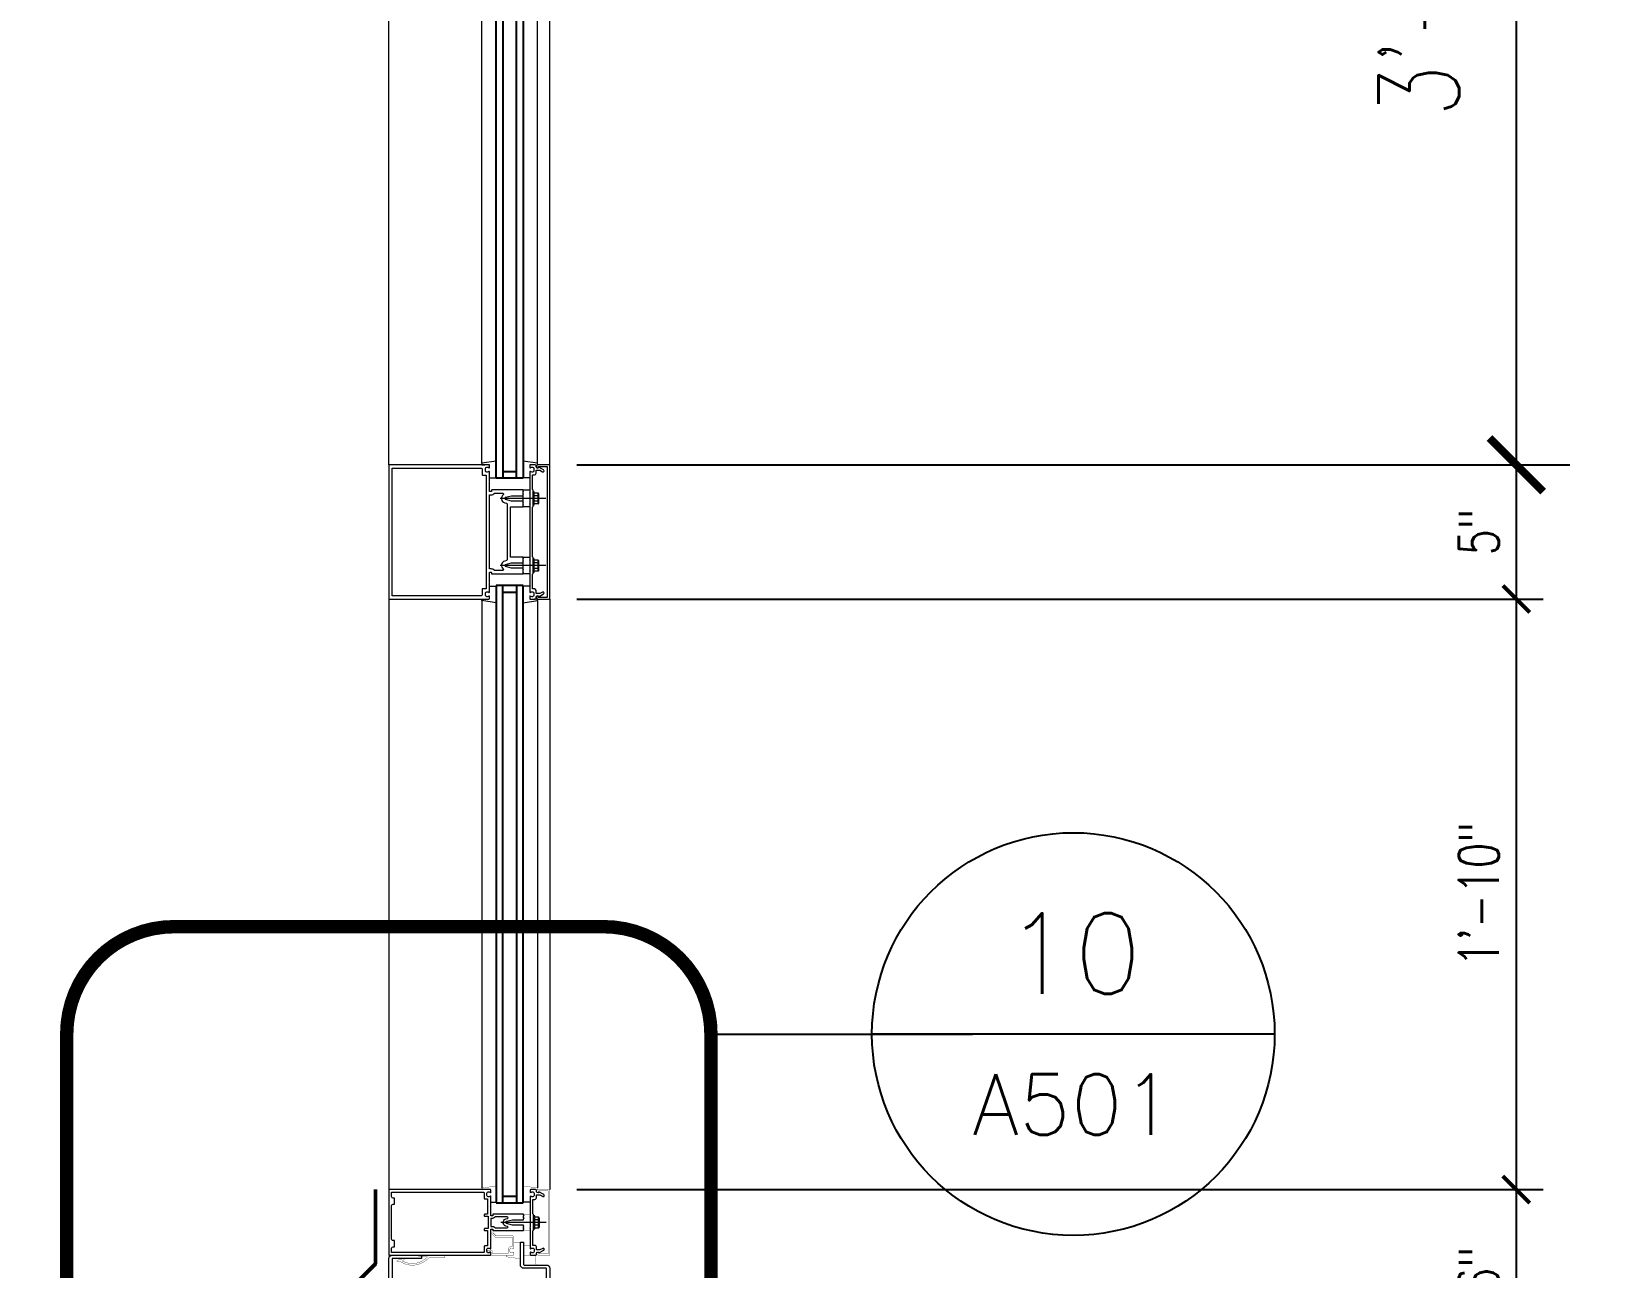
# Model space of a CAD drawing. Header units: inches. Extents: x 3850 to 5846, y -3 to 909.
# Drawn here: x 4358.8 to 4417.8, y 732.1 to 778.1 of the extents above; entities that cross this region are included whole.
import ezdxf
from ezdxf.enums import TextEntityAlignment as Align

# ---------------------------------------------------------------- set-up
doc = ezdxf.new("R2010")
doc.units = ezdxf.units.IN
doc.header["$LTSCALE"] = 0.5
doc.header["$MEASUREMENT"] = 0
doc.linetypes.add('HIDDEN2', pattern=[0.1875, 0.125, -0.0625])
doc.layers.get('0').update_dxf_attribs({"lineweight": 18})
doc.layers.get('Defpoints').update_dxf_attribs({"color": 140, "lineweight": 18})
for name, color, linetype, lineweight in [('A-Anno-Dims', 211, 'Continuous', 18), ('A-Detl-Fine', 90, 'Continuous', 18), ('A-Detl-Iden', 151, 'Continuous', 25), ('A-Detl-Medm', 31, 'Continuous', 25), ('A-Detl-Thin', 150, 'Continuous', 18), ('A-Detl-Wide', 213, 'Continuous', 50)]:
    doc.layers.add(name, color=color, linetype=linetype, lineweight=lineweight)
doc.styles.add('Arch-Dim', font='romans.shx', dxfattribs={"width": 0.75})
doc.styles.add('RomanS', font='romans.shx')
doc.dimstyles.new('Aec-Arch-I-96', dxfattribs={"dimscale": 96, "dimtxt": 0.09375, "dimasz": 0.0625, "dimexe": 0.0625, "dimexo": 0.0625, "dimgap": 0.03125, "dimtad": 1, "dimdec": 4, "dimzin": 3, "dimdsep": 46, "dimlunit": 4, "dimtxsty": 'Arch-Dim', "dimblk": 'ARCHTICK', "dimcen": 0.09375, "dimazin": 2, "dimtfac": 0.75, "dimtdec": 4, "dimtix": 1, "dimtmove": 2, "dimatfit": 2, "dimfxl": 1, "dimtolj": 1, "dimtzin": 0, "dimarcsym": 0})

# ---------------------------------------------------------------- blocks, each defined once
blk = doc.blocks.new('_ArchTick')
at = {"color": 0, "linetype": 'ByBlock', "const_width": 0.15}
blk.add_lwpolyline([(-0.5, -0.5), (0.5, 0.5)], dxfattribs=at)
blk = doc.blocks.new('Anno_Detail_A2')
at = {"color": 0, "linetype": 'ByBlock', "lineweight": -2}
blk.add_line((2.5, 0), (-2.5, 0), dxfattribs=at)
blk.add_circle((0, 0), 2.5, dxfattribs=at)
at = {"color": 0, "linetype": 'ByBlock', "lineweight": -2, "style": 'RomanS'}
blk.add_attdef('NUMBER', text='', height=1, dxfattribs=at).set_placement((0, 0.5), align=Align.CENTER)
blk.add_attdef('SHEET', text='', height=0.75, dxfattribs=at).set_placement((0, -0.5), align=Align.TOP_CENTER)
blk = doc.blocks.new('*D113')
at = {"layer": 'A-Anno-Dims', "color": 0, "lineweight": -2, "transparency": 16777216}
for p, q in [((4380.12, 810.25), (4428.12, 810.25)), ((4426.12, 729.004), (4426.12, 810.25)), ((4380.12, 729.004), (4428.12, 729.004))]:
    blk.add_line(p, q, dxfattribs=at)
at = {"layer": 'Defpoints', "color": 0, "transparency": 16777216}
for p in [(4378.12, 810.25), (4426.12, 810.25), (4378.12, 729.004)]:
    blk.add_point(p, dxfattribs=at)
at = {"layer": 'A-Anno-Dims', "color": 0, "lineweight": -2, "transparency": 16777216, "xscale": 2, "yscale": 2, "zscale": 2}
for p, rotation in [((4426.12, 810.25), 90), ((4426.12, 729.004), 270)]:
    blk.add_blockref('_ArchTick', p, dxfattribs=dict(at, rotation=rotation))
at = {"layer": 'A-Anno-Dims', "color": 0, "transparency": 16777216, "insert": (4422.495, 769.627), "char_height": 3, "attachment_point": 5, "rotation": 90, "style": 'Arch-Dim'}
blk.add_mtext('\\A1;6\'-9{\\H0.750000x;\\S1/4;}"', dxfattribs=at)
blk = doc.blocks.new('*D114')
at = {"layer": 'A-Anno-Dims', "color": 0, "lineweight": -2, "transparency": 16777216}
for p, q in [((4380.12, 810.25), (4440.12, 810.25)), ((4438.12, 57), (4438.12, 810.25)), ((4380.12, 57), (4440.12, 57))]:
    blk.add_line(p, q, dxfattribs=at)
at = {"layer": 'Defpoints', "color": 0, "transparency": 16777216}
for p in [(4378.12, 810.25), (4438.12, 810.25), (4378.12, 57)]:
    blk.add_point(p, dxfattribs=at)
at = {"layer": 'A-Anno-Dims', "color": 0, "lineweight": -2, "transparency": 16777216, "xscale": 2, "yscale": 2, "zscale": 2}
for p, rotation in [((4438.12, 810.25), 90), ((4438.12, 57), 270)]:
    blk.add_blockref('_ArchTick', p, dxfattribs=dict(at, rotation=rotation))
at = {"layer": 'A-Anno-Dims', "color": 0, "transparency": 16777216, "insert": (4434.495, 433.625), "char_height": 3, "attachment_point": 5, "rotation": 90, "style": 'Arch-Dim'}
blk.add_mtext('\\A1;62\'-9{\\H0.750000x;\\S1/4;}"', dxfattribs=at)
blk = doc.blocks.new('*D119')
at = {"layer": 'A-Detl-Wide', "color": 0, "lineweight": -2, "transparency": 16777216}
for p, q in [((4380.12, 798.25), (4416.12, 798.25)), ((4414.12, 798.25), (4414.12, 762)), ((4380.12, 762), (4416.12, 762))]:
    blk.add_line(p, q, dxfattribs=at)
at = {"layer": 'Defpoints', "color": 0, "transparency": 16777216}
for p in [(4378.12, 798.25), (4378.12, 762), (4414.12, 762)]:
    blk.add_point(p, dxfattribs=at)
at = {"layer": 'A-Detl-Wide', "color": 0, "lineweight": -2, "transparency": 16777216, "xscale": 2, "yscale": 2, "zscale": 2}
for p, rotation in [((4414.12, 798.25), 90), ((4414.12, 762), 270)]:
    blk.add_blockref('_ArchTick', p, dxfattribs=dict(at, rotation=rotation))
at = {"layer": 'A-Detl-Wide', "color": 0, "transparency": 16777216, "insert": (4410.495, 780.125), "char_height": 3, "attachment_point": 5, "rotation": 90, "style": 'Arch-Dim'}
blk.add_mtext('\\A1;3\'-0{\\H0.750000x;\\S1/4;}"', dxfattribs=at)
blk = doc.blocks.new('*D120')
at = {"layer": 'A-Detl-Wide', "color": 0, "lineweight": -2, "transparency": 16777216}
for p, q in [((4379.12, 762), (4415.12, 762)), ((4414.12, 762), (4414.12, 757)), ((4379.12, 757), (4415.12, 757))]:
    blk.add_line(p, q, dxfattribs=at)
at = {"layer": 'Defpoints', "color": 0, "transparency": 16777216}
for p in [(4378.12, 762), (4378.12, 757), (4414.12, 757)]:
    blk.add_point(p, dxfattribs=at)
at = {"layer": 'A-Detl-Wide', "color": 0, "lineweight": -2, "transparency": 16777216}
for p, rotation in [((4414.12, 762), 90), ((4414.12, 757), 270)]:
    blk.add_blockref('_ArchTick', p, dxfattribs=dict(at, rotation=rotation))
at = {"layer": 'A-Detl-Wide', "color": 0, "transparency": 16777216, "insert": (4412.727, 759.5), "char_height": 1.5, "attachment_point": 5, "rotation": 90, "style": 'Arch-Dim'}
blk.add_mtext('\\A1;5"', dxfattribs=at)
blk = doc.blocks.new('*D121')
at = {"layer": 'A-Detl-Wide', "color": 0, "lineweight": -2, "transparency": 16777216}
for p, q in [((4379.12, 757), (4415.12, 757)), ((4414.12, 757), (4414.12, 735)), ((4379.12, 735), (4415.12, 735))]:
    blk.add_line(p, q, dxfattribs=at)
at = {"layer": 'Defpoints', "color": 0, "transparency": 16777216}
for p in [(4378.12, 757), (4378.12, 735), (4414.12, 735)]:
    blk.add_point(p, dxfattribs=at)
at = {"layer": 'A-Detl-Wide', "color": 0, "lineweight": -2, "transparency": 16777216}
for p, rotation in [((4414.12, 757), 90), ((4414.12, 735), 270)]:
    blk.add_blockref('_ArchTick', p, dxfattribs=dict(at, rotation=rotation))
at = {"layer": 'A-Detl-Wide', "color": 0, "transparency": 16777216, "insert": (4412.727, 746), "char_height": 1.5, "attachment_point": 5, "rotation": 90, "style": 'Arch-Dim'}
blk.add_mtext('\\A1;1\'-10"', dxfattribs=at)
blk = doc.blocks.new('*D122')
at = {"layer": 'A-Detl-Wide', "color": 0, "lineweight": -2, "transparency": 16777216}
for p, q in [((4379.12, 735), (4415.12, 735)), ((4414.12, 735), (4414.12, 729.003)), ((4372.619, 729.003), (4415.12, 729.003))]:
    blk.add_line(p, q, dxfattribs=at)
at = {"layer": 'Defpoints', "color": 0, "transparency": 16777216}
for p in [(4378.12, 735), (4371.619, 729.003), (4414.12, 729.003)]:
    blk.add_point(p, dxfattribs=at)
at = {"layer": 'A-Detl-Wide', "color": 0, "lineweight": -2, "transparency": 16777216}
for p, rotation in [((4414.12, 735), 90), ((4414.12, 729.003), 270)]:
    blk.add_blockref('_ArchTick', p, dxfattribs=dict(at, rotation=rotation))
at = {"layer": 'A-Detl-Wide', "color": 0, "transparency": 16777216, "insert": (4412.727, 732.001), "char_height": 1.5, "attachment_point": 5, "rotation": 90, "style": 'Arch-Dim'}
blk.add_mtext('\\A1;6"', dxfattribs=at)

msp = doc.modelspace()

# ---------------------------------------------------------------- linework, layer by layer
at = {"layer": 'A-Detl-Fine'}
for p, q in [((4375.58001, 762.06037), (4375.58001, 798.19097)), ((4377.65952, 762.06037), (4377.65952, 798.18918)), ((4377.65952, 762.05998), (4377.11952, 762.13652)), ((4377.65952, 761.99998), (4377.65952, 762.05998)), ((4375.87001, 761.51998), (4376.12001, 761.51998)), ((4377.36952, 761.51998), (4377.11952, 761.51998)), ((4377.96427, 760.74998), (4376.27045, 760.74998)), ((4377.53855, 760.99317), (4377.49855, 760.99317)), ((4377.49855, 760.49317), (4377.49855, 760.99317)), ((4377.53855, 760.49317), (4377.53855, 760.99317)), ((4377.67823, 760.94609), (4377.53855, 760.94609)), ((4377.67823, 760.84463), (4377.53855, 760.84463)), ((4377.67823, 760.64171), (4377.53855, 760.64171)), ((4377.68216, 760.55658), (4377.68216, 760.92977)), ((4377.70086, 760.92977), (4377.68216, 760.92977)), ((4377.71316, 760.59099), (4377.71316, 760.89536)), ((4377.53855, 760.49317), (4377.49855, 760.49317)), ((4377.67823, 760.54026), (4377.53855, 760.54026)), ((4377.70086, 760.55658), (4377.68216, 760.55658)), ((4377.53855, 758.49317), (4377.49855, 758.49317)), ((4377.49855, 757.99317), (4377.49855, 758.49317)), ((4377.53855, 757.99317), (4377.53855, 758.49317)), ((4377.67823, 758.44609), (4377.53855, 758.44609)), ((4377.67823, 758.34463), (4377.53855, 758.34463)), ((4377.70086, 758.42977), (4377.68216, 758.42977)), ((4377.68216, 758.05658), (4377.68216, 758.42977)), ((4377.71316, 758.09099), (4377.71316, 758.39536)), ((4377.96427, 758.24998), (4376.27045, 758.24998)), ((4377.53855, 757.99317), (4377.49855, 757.99317)), ((4377.67823, 758.14171), (4377.53855, 758.14171)), ((4377.67823, 758.04026), (4377.53855, 758.04026)), ((4377.70086, 758.05658), (4377.68216, 758.05658)), ((4375.87001, 757.47959), (4376.12001, 757.47959)), ((4377.36952, 757.47959), (4377.11952, 757.47959)), ((4375.58001, 756.93959), (4375.58001, 735.05899)), ((4377.65952, 756.93959), (4377.65952, 735.06047)), ((4375.92124, 734.53128), (4376.11976, 734.53128)), ((4377.38661, 734.53128), (4377.14229, 734.53128)), ((4377.98134, 733.77846), (4376.28753, 733.77846)), ((4377.55562, 734.02164), (4377.51562, 734.02164)), ((4377.51562, 733.52164), (4377.51562, 734.02164)), ((4377.55562, 733.52164), (4377.51562, 733.52164)), ((4377.55562, 733.52164), (4377.55562, 734.02164)), ((4377.6953, 733.97456), (4377.55562, 733.97456)), ((4377.6953, 733.87311), (4377.55562, 733.87311)), ((4377.6953, 733.67019), (4377.55562, 733.67019)), ((4377.6953, 733.56873), (4377.55562, 733.56873)), ((4377.69923, 733.58505), (4377.69923, 733.95824)), ((4377.71793, 733.95824), (4377.69923, 733.95824)), ((4377.71793, 733.58505), (4377.69923, 733.58505)), ((4377.73023, 733.61946), (4377.73023, 733.92384))]:
    msp.add_line(p, q, dxfattribs=at)
for points in [[(4376.12001, 762.13652), (4375.58001, 762.05998), (4375.58001, 761.99998), (4375.69564, 761.99998)], [(4376.12001, 756.86306), (4375.58001, 756.93959), (4375.58001, 756.99959), (4375.69564, 756.99959)], [(4377.11952, 756.86306), (4377.65952, 756.93959), (4377.65952, 756.99959), (4377.54388, 756.99959)]]:
    msp.add_lwpolyline(points, dxfattribs=at)
for points in [[(4377.36976, 760.43698), (4377.11976, 760.43698), (4377.11976, 761.06298), (4377.36976, 761.06298)], [(4377.36976, 757.93698), (4377.11976, 757.93698), (4377.11976, 758.56298), (4377.36976, 758.56298)]]:
    msp.add_lwpolyline(points, close=True, dxfattribs=at)
at = {"layer": 'A-Detl-Fine', "const_width": 0.01111}
for points in [[(4376.12, 735.13377), (4375.5923, 735.05899)], [(4375.5923, 735.05899), (4375.5923, 735.00035)], [(4375.5923, 735.00035), (4375.70529, 735.00035)], [(4377.13181, 735.13525), (4377.65952, 735.06047)], [(4377.65952, 735.00184), (4377.54652, 735.00184)], [(4377.65952, 735.06047), (4377.65952, 735.00184)], [(4377.14254, 734.08433), (4377.38683, 734.08433)], [(4376.77631, 733.02561), (4377.02062, 733.02561)], [(4377.38683, 733.47259), (4377.14254, 733.47259)], [(4377.38708, 732.9091), (4377.14276, 732.9091)], [(4372.44317, 732.3695), (4372.43176, 732.36332), (4372.42408, 732.35311), (4372.42127, 732.34038)], [(4372.42127, 732.34038), (4372.42542, 732.32511), (4372.4363, 732.31423), (4372.45157, 732.31008)], [(4372.44316, 732.3695), (4372.70814, 732.43529)], [(4372.45157, 732.31008), (4372.45365, 732.31016), (4372.45574, 732.31037), (4372.45773, 732.31068)], [(4372.53069, 732.3288), (4372.45776, 732.31072)], [(4372.5305, 732.32888), (4372.59019, 732.29255), (4372.65318, 732.26089), (4372.71888, 732.23422), (4372.78665, 732.2129), (4372.85588, 732.19725), (4372.92596, 732.18762), (4372.99626, 732.18433)], [(4372.62135, 732.34311), (4372.69033, 732.3089), (4372.76403, 732.28155), (4372.84073, 732.26148), (4372.91871, 732.24913), (4372.99626, 732.24491)], [(4372.71648, 732.41828), (4372.62229, 732.34302)], [(4372.71066, 732.43562), (4372.70982, 732.43558), (4372.70896, 732.43546), (4372.70814, 732.43529)], [(4372.72029, 732.42599), (4372.71898, 732.43085), (4372.71552, 732.43431), (4372.71066, 732.43562)], [(4372.7165, 732.41832), (4372.71854, 732.42044), (4372.71984, 732.42306), (4372.72029, 732.42599)], [(4372.99626, 732.24491), (4373.06029, 732.24774), (4373.12361, 732.25608), (4373.18586, 732.26974), (4373.24667, 732.28852), (4373.30571, 732.31224), (4373.3626, 732.34068), (4373.41699, 732.37366), (4373.46852, 732.41098), (4373.51684, 732.45243), (4373.56159, 732.49783)], [(4372.99626, 732.18433), (4373.05927, 732.18693), (4373.12193, 732.19459), (4373.18385, 732.20714), (4373.2447, 732.22437), (4373.30409, 732.24611), (4373.36167, 732.27217), (4373.41708, 732.30235), (4373.46996, 732.33647), (4373.51994, 732.37434), (4373.56667, 732.41577), (4373.60978, 732.46057)], [(4373.21899, 732.49634), (4373.21899, 732.52664)], [(4373.5618, 732.49634), (4373.21899, 732.49634)], [(4373.24929, 732.55692), (4373.23402, 732.55278), (4373.22315, 732.5419), (4373.21901, 732.52664)], [(4373.24929, 732.55692), (4374.19621, 732.55692)], [(4374.19621, 732.45921), (4373.60987, 732.45921)], [(4374.19621, 732.55692), (4374.19621, 732.45921)], [(4376.49292, 732.55655), (4376.60591, 732.55655)], [(4376.49292, 732.49791), (4376.49292, 732.55655)], [(4377.02062, 732.42313), (4376.49292, 732.49791)], [(4377.14276, 732.55731), (4377.38708, 732.55731)], [(4377.60807, 732.56448), (4377.59435, 732.50333), (4377.58612, 732.44097), (4377.58338, 732.378)], [(4377.58338, 732.378), (4377.58612, 732.31503), (4377.59435, 732.25266), (4377.60807, 732.19152)]]:
    msp.add_lwpolyline(points, dxfattribs=at)
at = {"layer": 'A-Detl-Fine'}
for centre, radius, start, end in [((4377.65885, 760.89536), 0.05431, 290.9107, 69.0893), ((4377.54831, 760.74317), 0.16485, 322.0123, 37.9877), ((4377.65885, 760.59099), 0.05431, 290.9107, 69.0893), ((4377.65885, 758.39536), 0.05431, 290.9107, 69.0893), ((4377.54831, 758.24317), 0.16485, 322.0123, 37.9877), ((4377.65885, 758.09099), 0.05431, 290.9107, 69.0893), ((4377.67592, 733.92384), 0.05431, 290.9107, 69.0893), ((4377.56538, 733.77164), 0.16485, 322.0123, 37.9877), ((4377.67592, 733.61946), 0.05431, 290.9107, 69.0893)]:
    msp.add_arc(centre, radius, start, end, dxfattribs=at)
at = {"layer": 'A-Detl-Iden', "linetype": 'HIDDEN2', "const_width": 0.5, "flags": 128}
msp.add_lwpolyline([(4360.11988, 718.99998, 0.41421356), (4364.11988, 714.99998), (4380.1198, 714.99998, 0.41421356), (4384.1198, 718.99998), (4384.1198, 740.79462, 0.41421356), (4380.1198, 744.79462), (4364.11988, 744.79462, 0.41421356), (4360.11988, 740.79462)], format="xyb", close=True, dxfattribs=at)
at = {"layer": 'A-Detl-Medm', "linetype": 'Continuous'}
for p, q in [((4376.11976, 761.49959), (4376.11976, 798.73859)), ((4376.36976, 798.73859), (4376.36976, 761.49959)), ((4376.86976, 761.49959), (4376.86976, 798.73859)), ((4377.11976, 798.73859), (4377.11976, 761.49959)), ((4376.36976, 761.49959), (4376.11976, 761.49959)), ((4376.36976, 761.74959), (4376.86976, 761.74959)), ((4376.86976, 761.49959), (4376.36976, 761.49959)), ((4377.11976, 761.49959), (4376.86976, 761.49959)), ((4376.11976, 757.49998), (4376.11976, 734.51137)), ((4376.36976, 757.49998), (4376.11976, 757.49998)), ((4376.86976, 757.49998), (4376.36976, 757.49998)), ((4376.36976, 734.51137), (4376.36976, 757.49998)), ((4376.36976, 757.24998), (4376.86976, 757.24998)), ((4376.86976, 757.49998), (4376.86976, 734.51137)), ((4377.11976, 757.49998), (4376.86976, 757.49998)), ((4377.11976, 734.51137), (4377.11976, 757.49998)), ((4376.36976, 734.75566), (4376.86976, 734.75566)), ((4376.11976, 734.51137), (4377.11976, 734.51137))]:
    msp.add_line(p, q, dxfattribs=at)
at = {"layer": 'A-Detl-Thin'}
for p, q in [((4372.11976, 761.99998), (4372.11991, 798.24998)), ((4378.11976, 761.99998), (4378.11976, 798.24998)), ((4372.11976, 756.99998), (4372.11961, 734.99998)), ((4378.11976, 756.99998), (4378.11976, 734.99998)), ((4375.90147, 734.99998), (4372.11961, 734.99998)), ((4372.11961, 734.99998), (4372.11961, 732.55692)), ((4372.21734, 734.7459), (4372.21734, 734.90225)), ((4372.21734, 734.90225), (4375.64739, 734.90225)), ((4372.21736, 734.7459), (4372.21734, 734.7459)), ((4372.22538, 734.71633), (4372.21736, 734.7459)), ((4372.2464, 734.69531), (4372.22538, 734.71633)), ((4372.27597, 734.6873), (4372.2464, 734.69531)), ((4372.27597, 734.68726), (4372.27597, 734.6873)), ((4372.33461, 734.68726), (4372.27597, 734.68726)), ((4372.33461, 734.45761), (4372.33461, 734.68726)), ((4375.64739, 734.90225), (4375.64739, 734.90223)), ((4375.64739, 734.90223), (4375.66219, 734.89822)), ((4375.66219, 734.89822), (4375.67269, 734.88771)), ((4375.67269, 734.88771), (4375.67669, 734.87294)), ((4375.67669, 734.87294), (4375.67671, 734.87294)), ((4375.67671, 734.87294), (4375.67671, 734.67261)), ((4375.67671, 734.67261), (4375.67672, 734.67261)), ((4375.67672, 734.67261), (4375.67939, 734.66276)), ((4375.77443, 734.78108), (4375.77443, 734.86706)), ((4375.77443, 734.86706), (4375.77445, 734.86706)), ((4375.77445, 734.78108), (4375.77443, 734.78108)), ((4375.77445, 734.86706), (4375.78113, 734.89171)), ((4375.78113, 734.75644), (4375.77445, 734.78108)), ((4375.78113, 734.89171), (4375.79864, 734.90922)), ((4375.79864, 734.73892), (4375.78113, 734.75644)), ((4375.79864, 734.90922), (4375.82329, 734.9159)), ((4375.82329, 734.73224), (4375.79864, 734.73892)), ((4375.82329, 734.9159), (4375.82329, 734.91594)), ((4375.82329, 734.91594), (4375.83356, 734.91594)), ((4375.82329, 734.73222), (4375.82329, 734.73224)), ((4375.83356, 734.73222), (4375.82329, 734.73222)), ((4375.83356, 734.91594), (4375.83358, 734.91592)), ((4375.85645, 734.73528), (4375.83356, 734.73224)), ((4375.83356, 734.73224), (4375.83356, 734.73222)), ((4375.83358, 734.91592), (4375.85649, 734.91287)), ((4375.87762, 734.74408), (4375.85645, 734.73528)), ((4375.85649, 734.91287), (4375.87766, 734.90405)), ((4375.89594, 734.75818), (4375.87762, 734.74408)), ((4375.87766, 734.90405), (4375.89597, 734.88994)), ((4375.89597, 734.75815), (4375.89594, 734.75818)), ((4375.89597, 734.88994), (4375.89597, 734.89)), ((4375.89597, 734.89), (4375.90655, 734.88564)), ((4375.90655, 734.76251), (4375.89597, 734.75815)), ((4375.90147, 734.99994), (4375.90147, 734.99998)), ((4375.91132, 734.99728), (4375.90147, 734.99994)), ((4375.90655, 734.88564), (4375.91655, 734.88976)), ((4375.91655, 734.75838), (4375.90655, 734.76251)), ((4375.91833, 734.99028), (4375.91132, 734.99728)), ((4375.91655, 734.88976), (4375.92098, 734.9003)), ((4375.92098, 734.74784), (4375.91655, 734.75838)), ((4375.92098, 734.98043), (4375.91833, 734.99028)), ((4375.92102, 734.98043), (4375.92098, 734.98043)), ((4375.92098, 734.9003), (4375.92102, 734.9003)), ((4375.92102, 734.74784), (4375.92098, 734.74784)), ((4375.92102, 734.9003), (4375.92102, 734.98043)), ((4375.92102, 734.40387), (4375.92102, 734.74784)), ((4372.21734, 733.15791), (4372.21734, 734.39899)), ((4372.21734, 734.39899), (4372.21738, 734.39899)), ((4372.21738, 734.39899), (4372.22539, 734.42856)), ((4372.22539, 734.42856), (4372.24641, 734.44958)), ((4372.24641, 734.44958), (4372.27597, 734.45759)), ((4372.27597, 734.45759), (4372.27597, 734.45761)), ((4372.27597, 734.45761), (4372.33461, 734.45761)), ((4375.67939, 734.66276), (4375.6864, 734.65576)), ((4375.6864, 734.08164), (4375.67939, 734.07463)), ((4375.6864, 734.65576), (4375.69625, 734.65309)), ((4375.69625, 734.08431), (4375.6864, 734.08164)), ((4375.69625, 734.65309), (4375.69625, 734.65307)), ((4375.69625, 734.65307), (4375.79886, 734.65307)), ((4375.79886, 734.08433), (4375.69625, 734.08433)), ((4375.69625, 734.08433), (4375.69625, 734.08431)), ((4375.79886, 734.65307), (4375.79886, 734.08433)), ((4375.90635, 734.38921), (4375.92102, 734.40387)), ((4375.92102, 734.37456), (4375.90635, 734.38921)), ((4375.92102, 734.03545), (4375.92102, 734.37456)), ((4375.99663, 734.07947), (4375.99529, 734.07455)), ((4376.00013, 734.08298), (4375.99663, 734.07947)), ((4376.00506, 734.08431), (4376.00013, 734.08298)), ((4377.14254, 734.08433), (4376.00506, 734.08433)), ((4376.00506, 734.08433), (4376.00506, 734.08431)), ((4377.14254, 734.04524), (4377.14254, 734.08433)), ((4375.67672, 734.06478), (4375.67671, 734.06478)), ((4375.67671, 734.06478), (4375.67671, 734.02569)), ((4375.67671, 734.02569), (4375.67672, 734.02569)), ((4375.67672, 733.5312), (4375.67671, 733.5312)), ((4375.67671, 733.5312), (4375.67671, 733.49213)), ((4375.67671, 733.49213), (4375.67672, 733.49213)), ((4375.67939, 734.07463), (4375.67672, 734.06478)), ((4375.67672, 734.02569), (4375.67939, 734.01584)), ((4375.67939, 733.54106), (4375.67672, 733.5312)), ((4375.67672, 733.49213), (4375.67939, 733.48228)), ((4375.67939, 734.01584), (4375.6864, 734.00883)), ((4375.6864, 733.54806), (4375.67939, 733.54106)), ((4375.6864, 734.00883), (4375.69625, 734.00616)), ((4375.69625, 733.55073), (4375.6864, 733.54806)), ((4375.69625, 734.00616), (4375.69625, 734.00614)), ((4375.69625, 734.00614), (4375.82329, 734.00614)), ((4375.82329, 733.55075), (4375.69625, 733.55075)), ((4375.69625, 733.55075), (4375.69625, 733.55073)), ((4375.82329, 734.00614), (4375.82329, 733.55075)), ((4375.92236, 734.03053), (4375.92102, 734.03545)), ((4375.98551, 733.92796), (4375.92102, 733.92796)), ((4375.92102, 733.92796), (4375.92102, 733.62894)), ((4375.92102, 733.62894), (4375.98551, 733.62894)), ((4375.92102, 733.52144), (4375.92236, 733.52636)), ((4375.92102, 733.18235), (4375.92102, 733.52144)), ((4375.92586, 734.02703), (4375.92236, 734.03053)), ((4375.92236, 733.52636), (4375.92586, 733.52986)), ((4375.93078, 734.02569), (4375.92586, 734.02703)), ((4375.92586, 733.52986), (4375.93078, 733.53119)), ((4375.98551, 734.02569), (4375.93078, 734.02569)), ((4375.93078, 733.53119), (4375.93078, 733.5312)), ((4375.93078, 733.5312), (4375.98551, 733.5312)), ((4376.02417, 733.93519), (4375.98549, 733.92798)), ((4375.98549, 733.92798), (4375.98551, 733.92796)), ((4375.99043, 734.02704), (4375.98551, 734.02571)), ((4375.98551, 734.02571), (4375.98551, 734.02569)), ((4375.98551, 733.62894), (4375.98555, 733.62892)), ((4375.98551, 733.5312), (4375.98551, 733.53119)), ((4375.98551, 733.53119), (4375.99043, 733.52986)), ((4375.98555, 733.62892), (4376.02423, 733.62169)), ((4375.99393, 734.03053), (4375.99043, 734.02704)), ((4375.99043, 733.52986), (4375.99393, 733.52636)), ((4375.99526, 734.03545), (4375.99393, 734.03053)), ((4375.99393, 733.52636), (4375.99526, 733.52144)), ((4375.99528, 734.03545), (4375.99526, 734.03545)), ((4375.99526, 733.52144), (4375.99528, 733.52144)), ((4375.99529, 734.07455), (4375.99528, 734.07455)), ((4375.99528, 734.07455), (4375.99528, 734.03545)), ((4375.99528, 733.52144), (4375.99528, 733.48235)), ((4376.05721, 733.9554), (4376.02417, 733.93519)), ((4376.02423, 733.62169), (4376.05725, 733.60145)), ((4376.08124, 733.98658), (4376.05721, 733.9554)), ((4376.05725, 733.60145), (4376.08126, 733.57026)), ((4376.08126, 733.9866), (4376.08124, 733.98658)), ((4376.5342, 733.9866), (4376.08126, 733.9866)), ((4376.08126, 733.5703), (4376.5342, 733.5703)), ((4376.08126, 733.57026), (4376.08126, 733.5703)), ((4376.38245, 733.80329), (4376.39936, 733.85018)), ((4376.38245, 733.75362), (4376.38245, 733.80329)), ((4376.39936, 733.70673), (4376.38245, 733.75362)), ((4376.39936, 733.85018), (4376.43318, 733.88875)), ((4376.43318, 733.66817), (4376.39936, 733.70673)), ((4376.43318, 733.88875), (4376.4839, 733.91344)), ((4376.4839, 733.64347), (4376.43318, 733.66817)), ((4376.48151, 733.79552), (4376.50919, 733.81905)), ((4376.48151, 733.7614), (4376.48151, 733.79552)), ((4376.50919, 733.73787), (4376.48151, 733.7614)), ((4376.48389, 733.91344), (4376.54178, 733.92897)), ((4376.4839, 733.91344), (4376.48389, 733.91344)), ((4376.48389, 733.64345), (4376.4839, 733.64347)), ((4376.54178, 733.62794), (4376.48389, 733.64345)), ((4376.50919, 733.81906), (4376.72233, 733.87617)), ((4376.50919, 733.81905), (4376.50919, 733.81906)), ((4376.50919, 733.73783), (4376.50919, 733.73787)), ((4376.72233, 733.68073), (4376.50919, 733.73783)), ((4376.5342, 733.98658), (4376.5342, 733.9866)), ((4376.55875, 733.97362), (4376.5342, 733.98658)), ((4376.5342, 733.57033), (4376.55875, 733.58328)), ((4376.5342, 733.5703), (4376.5342, 733.57033)), ((4376.54178, 733.92899), (4376.56214, 733.94785)), ((4376.54178, 733.92897), (4376.54178, 733.92899)), ((4376.54179, 733.62793), (4376.54178, 733.62794)), ((4376.56215, 733.60905), (4376.54179, 733.62793)), ((4376.56214, 733.94785), (4376.55875, 733.97362)), ((4376.55875, 733.58328), (4376.56215, 733.60905)), ((4376.72233, 733.87617), (4377.14254, 733.87617)), ((4377.14254, 733.68073), (4376.72233, 733.68073)), ((4377.1572, 734.03057), (4377.14254, 734.04524)), ((4377.14254, 734.01591), (4377.1572, 734.03057)), ((4377.14254, 733.94457), (4377.14254, 734.01591)), ((4377.1572, 733.92993), (4377.14254, 733.94457)), ((4377.14254, 733.91526), (4377.1572, 733.92993)), ((4377.14254, 733.87617), (4377.14254, 733.91526)), ((4377.14254, 733.64164), (4377.14254, 733.68073)), ((4377.1572, 733.62697), (4377.14254, 733.64164)), ((4377.14254, 733.61233), (4377.1572, 733.62697)), ((4377.14254, 733.54099), (4377.14254, 733.61233)), ((4377.1572, 733.52632), (4377.14254, 733.54099)), ((4377.14254, 733.51166), (4377.1572, 733.52632)), ((4377.14254, 733.47259), (4377.14254, 733.51166)), ((4372.21736, 733.15791), (4372.21734, 733.15791)), ((4372.22538, 733.12834), (4372.21736, 733.15791)), ((4372.2464, 733.10732), (4372.22538, 733.12834)), ((4372.27597, 733.09931), (4372.2464, 733.10732)), ((4372.27597, 733.09929), (4372.27597, 733.09931)), ((4372.33461, 733.09929), (4372.27597, 733.09929)), ((4372.33461, 732.86964), (4372.33461, 733.09929)), ((4375.67939, 733.48228), (4375.6864, 733.47527)), ((4375.6864, 732.90116), (4375.67939, 732.89415)), ((4375.6864, 733.47527), (4375.69625, 733.47261)), ((4375.69625, 732.90383), (4375.6864, 732.90116)), ((4375.69625, 733.47261), (4375.69625, 733.47259)), ((4375.69625, 733.47259), (4375.79886, 733.47259)), ((4375.79886, 732.90385), (4375.69625, 732.90385)), ((4375.69625, 732.90385), (4375.69625, 732.90383)), ((4375.79886, 733.47259), (4375.79886, 732.90385)), ((4375.90635, 733.16769), (4375.92102, 733.18235)), ((4375.92102, 733.15302), (4375.90635, 733.16769)), ((4375.92102, 732.80906), (4375.92102, 733.15302)), ((4375.99528, 733.48235), (4375.99529, 733.48235)), ((4375.99529, 733.48235), (4375.99663, 733.47743)), ((4375.99663, 733.47743), (4376.00013, 733.47392)), ((4376.00013, 733.47392), (4376.00506, 733.47259)), ((4376.00506, 733.47259), (4377.14254, 733.47259)), ((4372.11961, 732.55692), (4375.90147, 732.55692)), ((4372.21734, 732.65465), (4372.21734, 732.811)), ((4372.21734, 732.811), (4372.21738, 732.811)), ((4375.64739, 732.65465), (4372.21734, 732.65465)), ((4372.21738, 732.811), (4372.22539, 732.84057)), ((4372.22539, 732.84057), (4372.24641, 732.86159)), ((4372.24641, 732.86159), (4372.27597, 732.8696)), ((4372.27597, 732.8696), (4372.27597, 732.86964)), ((4372.27597, 732.86964), (4372.33461, 732.86964)), ((4375.66217, 732.65867), (4375.64739, 732.65467)), ((4375.64739, 732.65467), (4375.64739, 732.65465)), ((4375.67268, 732.66917), (4375.66217, 732.65867)), ((4375.67669, 732.68396), (4375.67268, 732.66917)), ((4375.67671, 732.68396), (4375.67669, 732.68396)), ((4375.67672, 732.8843), (4375.67671, 732.8843)), ((4375.67671, 732.8843), (4375.67671, 732.68396)), ((4375.67939, 732.89415), (4375.67672, 732.8843)), ((4375.77443, 732.68983), (4375.77443, 732.77581)), ((4375.77443, 732.77581), (4375.77445, 732.77581)), ((4375.77445, 732.68983), (4375.77443, 732.68983)), ((4375.77445, 732.77581), (4375.78113, 732.80046)), ((4375.78113, 732.66519), (4375.77445, 732.68983)), ((4375.78113, 732.80046), (4375.79864, 732.81798)), ((4375.79864, 732.64767), (4375.78113, 732.66519)), ((4375.79864, 732.81798), (4375.82329, 732.82465)), ((4375.82329, 732.641), (4375.79864, 732.64767)), ((4375.82329, 732.82465), (4375.82329, 732.82469)), ((4375.82329, 732.82469), (4375.83356, 732.82469)), ((4375.82329, 732.64096), (4375.82329, 732.641)), ((4375.83356, 732.64096), (4375.82329, 732.64096)), ((4375.83356, 732.82469), (4375.83358, 732.82465)), ((4375.85645, 732.64401), (4375.83356, 732.64098)), ((4375.83356, 732.64098), (4375.83356, 732.64096)), ((4375.83358, 732.82465), (4375.85649, 732.8216)), ((4375.87762, 732.65281), (4375.85645, 732.64401)), ((4375.85649, 732.8216), (4375.87766, 732.81279)), ((4375.89594, 732.66692), (4375.87762, 732.65281)), ((4375.87766, 732.81279), (4375.89597, 732.79867)), ((4375.89597, 732.6669), (4375.89594, 732.66692)), ((4375.89597, 732.79867), (4375.89597, 732.79875)), ((4375.89597, 732.79875), (4375.90655, 732.7944)), ((4375.90655, 732.67126), (4375.89597, 732.6669)), ((4375.90147, 732.55696), (4375.91132, 732.55961)), ((4375.90147, 732.55692), (4375.90147, 732.55696)), ((4375.90655, 732.7944), (4375.91655, 732.79852)), ((4375.91655, 732.66713), (4375.90655, 732.67126)), ((4375.91132, 732.55961), (4375.91833, 732.56662)), ((4375.91655, 732.79852), (4375.92098, 732.80906)), ((4375.92098, 732.65659), (4375.91655, 732.66713)), ((4375.91833, 732.56662), (4375.92098, 732.57647)), ((4375.92098, 732.80906), (4375.92102, 732.80906)), ((4375.92102, 732.65659), (4375.92098, 732.65659)), ((4375.92098, 732.57647), (4375.92102, 732.57647)), ((4375.92102, 732.57647), (4375.92102, 732.65659))]:
    msp.add_line(p, q, dxfattribs=at)
for points in [[(4377.11976, 758.07998), (4377.13476, 758.09498), (4377.11976, 758.10998), (4377.11976, 758.14998), (4376.68976, 758.14998), (4376.47165, 758.20842, -0.76732699), (4376.47165, 758.29154), (4376.68976, 758.34998), (4377.11976, 758.34998), (4377.11976, 758.38998), (4377.13476, 758.40498), (4377.11976, 758.41998), (4377.11976, 758.49298), (4377.13476, 758.50798), (4377.11976, 758.52298), (4377.11976, 758.56298), (4376.65224, 758.56298), (4376.65224, 760.43698), (4377.11976, 760.43698), (4377.11976, 760.47698), (4377.13476, 760.49198), (4377.11976, 760.50698), (4377.11976, 760.57998), (4377.13476, 760.59498), (4377.11976, 760.60998), (4377.11976, 760.64998), (4376.68976, 760.64998), (4376.47165, 760.70842, -0.76732699), (4376.47165, 760.79154), (4376.68976, 760.84998), (4377.11976, 760.84998), (4377.11976, 760.88998), (4377.13476, 760.90498), (4377.11976, 760.91998), (4377.11976, 760.99298), (4377.13476, 761.00798), (4377.11976, 761.02298), (4377.11976, 761.06298), (4375.95576, 761.06298, 0.41421356), (4375.94576, 761.05298), (4375.94576, 761.01298, -0.41421356), (4375.93576, 761.00298), (4375.87976, 761.00298, -0.41421356), (4375.86976, 761.01298), (4375.86976, 761.35998), (4375.85476, 761.37498), (4375.86976, 761.38998), (4375.86976, 761.74198, 0.6693765), (4375.84412, 761.75255, -0.19977293), (4375.78027, 761.72598), (4375.76976, 761.72598, -0.41421356), (4375.71976, 761.77598), (4375.71976, 761.86398, -0.41421356), (4375.76976, 761.91398), (4375.78027, 761.91398, -0.19977293), (4375.84412, 761.88741, 0.6693765), (4375.86976, 761.89798), (4375.86976, 761.97998, 0.41421356), (4375.84976, 761.99998), (4372.11976, 761.99998), (4372.11976, 756.99998), (4375.84976, 756.99998, 0.41421356), (4375.86976, 757.01998), (4375.86976, 757.10198, 0.6693765), (4375.84412, 757.11255, -0.19977293), (4375.78027, 757.08598), (4375.76976, 757.08598, -0.41421356), (4375.71976, 757.13598), (4375.71976, 757.22398, -0.41421356), (4375.76976, 757.27398), (4375.78027, 757.27398, -0.19977293), (4375.84412, 757.24741, 0.6693765), (4375.86976, 757.25798), (4375.86976, 757.60998), (4375.85476, 757.62498), (4375.86976, 757.63998), (4375.86976, 757.98698, -0.41421356), (4375.87976, 757.99698), (4375.93576, 757.99698, -0.41421356), (4375.94576, 757.98698), (4375.94576, 757.94698, 0.41421356), (4375.95576, 757.93698), (4377.11976, 757.93698), (4377.11976, 757.97698), (4377.13476, 757.99198), (4377.11976, 758.00698)], [(4375.61476, 757.37998, 0.41421356), (4375.59476, 757.35998), (4375.59476, 757.15498, -0.41421356), (4375.56476, 757.12498), (4372.24476, 757.12498), (4372.24476, 761.87498), (4375.56476, 761.87498, -0.41421356), (4375.59476, 761.84498), (4375.59476, 761.63998, 0.41421356), (4375.61476, 761.61998), (4375.74476, 761.61998), (4375.74476, 757.37998)], [(4377.49476, 761.04998), (4377.46976, 761.07498), (4377.46976, 761.62598), (4377.54576, 761.62598, 0.41421356), (4377.60576, 761.68598), (4377.60576, 761.79998), (4377.74058, 761.79998), (4377.84576, 761.73926, 1), (4377.88576, 761.80854), (4377.70313, 761.91398, -0.84909046), (4377.60576, 761.92998), (4377.60576, 761.96998, 0.41421356), (4377.57576, 761.99998), (4377.38976, 761.99998, 0.41421356), (4377.36976, 761.97998), (4377.36976, 761.89798, 0.6693765), (4377.3954, 761.88741, -0.19977293), (4377.45925, 761.91398), (4377.46976, 761.91398, -0.41421356), (4377.51976, 761.86398), (4377.51976, 761.77598, -0.41421356), (4377.46976, 761.72598), (4377.45925, 761.72598, -0.19977293), (4377.3954, 761.75255, 0.6693765), (4377.36976, 761.74198), (4377.36976, 760.97498), (4377.35476, 760.95998), (4377.36976, 760.94498), (4377.36976, 760.55498), (4377.35476, 760.53998), (4377.36976, 760.52498), (4377.36976, 758.47498), (4377.35476, 758.45998), (4377.36976, 758.44498), (4377.36976, 758.05498), (4377.35476, 758.03998), (4377.36976, 758.02498), (4377.36976, 757.25798, 0.6693765), (4377.3954, 757.24741, -0.19977293), (4377.45925, 757.27398), (4377.46976, 757.27398, -0.41421356), (4377.51976, 757.22398), (4377.51976, 757.13598, -0.41421356), (4377.46976, 757.08598), (4377.45925, 757.08598, -0.19977293), (4377.3954, 757.11255, 0.6693765), (4377.36976, 757.10198), (4377.36976, 757.01998, 0.41421356), (4377.38976, 756.99998), (4377.57576, 756.99998, 0.41421356), (4377.60576, 757.02998), (4377.60576, 757.06998, -0.84909046), (4377.70313, 757.08598), (4377.88576, 757.19142, 1), (4377.84576, 757.2607), (4377.74058, 757.19998), (4377.60576, 757.19998), (4377.60576, 757.31398, 0.41421356), (4377.54576, 757.37398), (4377.46976, 757.37398), (4377.46976, 757.92498), (4377.49476, 757.94998), (4377.49476, 758.23498), (4377.47976, 758.24998), (4377.49476, 758.26498), (4377.49476, 758.54998), (4377.46976, 758.57498), (4377.46976, 760.42498), (4377.49476, 760.44998), (4377.49476, 760.73498), (4377.47976, 760.74998), (4377.49476, 760.76498)], [(4377.69576, 761.93798), (4378.01976, 761.93798), (4378.01976, 757.06198), (4377.69576, 757.06198), (4377.69576, 757.07998, 1), (4377.61576, 757.07998), (4377.61576, 757.05998, 0.41421356), (4377.67576, 756.99998), (4378.11976, 756.99998), (4378.11976, 761.99998), (4377.67576, 761.99998, 0.41421356), (4377.61576, 761.93998), (4377.61576, 761.91998, 1), (4377.69576, 761.91998)], [(4376.505, 758.42988), (4376.4393, 758.41228, 0.62443753), (4376.3815, 758.11592, -0.7194255), (4376.36341, 758.06198), (4376.04801, 758.06198, 0.25049165), (4375.93576, 758.12198), (4375.86976, 758.12198), (4375.86976, 760.87798), (4375.93576, 760.87798, 0.25049165), (4376.04801, 760.93798), (4376.36341, 760.93798, -0.7194255), (4376.3815, 760.88404, 0.62443753), (4376.4393, 760.58768), (4376.505, 760.57008, -0.33945426), (4376.52724, 760.5411), (4376.52724, 758.45886, -0.33945426)], [(4378.11974, 732.06547), (4378.11974, 725.93449, -0.41421356), (4377.99474, 725.80949), (4377.15816, 725.80949, 0.41421356), (4377.14254, 725.79387), (4377.14254, 724.95443), (4377.02038, 724.95443), (4377.02038, 725.80665, -0.41421356), (4377.14538, 725.93165), (4377.98196, 725.93165, 0.41421356), (4377.99758, 725.94728), (4377.99758, 732.05269, 0.41421356), (4377.98196, 732.06831), (4377.14538, 732.06831, -0.41421356), (4377.02038, 732.19331), (4377.02038, 733.04553), (4377.14254, 733.04553), (4377.14254, 732.20609, 0.41421356), (4377.15816, 732.19047), (4377.99474, 732.19047, -0.41421356)], [(4372.24461, 725.44304, -0.41421356), (4372.11961, 725.56804), (4372.11961, 732.43192, -0.41421356), (4372.24461, 732.55692), (4373.33552, 732.55692), (4373.33552, 732.43476), (4372.25739, 732.43476, 0.41421356), (4372.24177, 732.41914), (4372.24177, 725.58082, 0.41421356), (4372.25739, 725.5652), (4373.33552, 725.5652), (4373.33552, 725.44304)]]:
    msp.add_lwpolyline(points, format="xyb", close=True, dxfattribs=at)
msp.add_lwpolyline([(4377.45139, 732.82161), (4377.4743, 732.82465), (4377.4743, 732.82469), (4377.48456, 732.82469), (4377.48456, 732.82465), (4377.50922, 732.81797), (4377.52673, 732.80045), (4377.5334, 732.77581), (4377.53342, 732.77581), (4377.53342, 732.68983), (4377.5334, 732.68983), (4377.52672, 732.66518), (4377.50921, 732.64766), (4377.48456, 732.64098), (4377.48456, 732.64096), (4377.4743, 732.64096), (4377.4743, 732.64098), (4377.45138, 732.64402), (4377.43022, 732.65283), (4377.41191, 732.66694), (4377.41188, 732.6669), (4377.4013, 732.67127), (4377.3913, 732.66714), (4377.38687, 732.65659), (4377.38683, 732.65659), (4377.38683, 732.57647), (4377.38687, 732.57647), (4377.38953, 732.56662), (4377.39653, 732.55961), (4377.40638, 732.55696), (4377.40638, 732.55692), (4377.58815, 732.55692), (4377.58815, 732.55696), (4377.60294, 732.56095), (4377.61345, 732.57146), (4377.61744, 732.58625), (4377.61746, 732.58625), (4377.61746, 732.62532), (4377.61749, 732.62532), (4377.63823, 732.66559), (4377.68007, 732.67247), (4377.7126, 732.64094), (4377.71262, 732.64096), (4377.89108, 732.744), (4377.89106, 732.74402), (4377.90548, 732.75849), (4377.91061, 732.77764), (4377.90537, 732.79738), (4377.8909, 732.81179), (4377.87175, 732.81693), (4377.85201, 732.81169), (4377.85199, 732.81171), (4377.74921, 732.75236), (4377.61746, 732.75236), (4377.61746, 732.86376), (4377.61744, 732.86374), (4377.60947, 732.89333), (4377.58845, 732.91437), (4377.55885, 732.92237), (4377.55884, 732.9224), (4377.48456, 732.9224), (4377.48456, 733.46086), (4377.50899, 733.48529), (4377.50899, 733.7638), (4377.49433, 733.77846), (4377.50899, 733.7931), (4377.50899, 734.07161), (4377.48456, 734.09604), (4377.48456, 734.6345), (4377.55884, 734.6345), (4377.55884, 734.63452), (4377.58842, 734.64251), (4377.60944, 734.66354), (4377.61744, 734.69311), (4377.61746, 734.69313), (4377.61746, 734.80454), (4377.74921, 734.80454), (4377.85199, 734.74518), (4377.85201, 734.7452), (4377.87175, 734.73996), (4377.89089, 734.74509), (4377.90535, 734.75952), (4377.91061, 734.77925), (4377.90549, 734.79839), (4377.89108, 734.81286), (4377.89108, 734.8129), (4377.71262, 734.91594), (4377.7126, 734.91594), (4377.68006, 734.88443), (4377.63822, 734.89131), (4377.61749, 734.93157), (4377.61746, 734.93157), (4377.61746, 734.97067), (4377.61744, 734.97067), (4377.61346, 734.98545), (4377.60295, 734.99596), (4377.58815, 734.99996), (4377.58815, 734.99998), (4377.40638, 734.99998), (4377.40638, 734.99994), (4377.39653, 734.99728), (4377.38953, 734.99028), (4377.38687, 734.98043), (4377.38683, 734.98043), (4377.38683, 734.9003), (4377.38687, 734.9003), (4377.3913, 734.88976), (4377.4013, 734.88564), (4377.41188, 734.89), (4377.41191, 734.88996), (4377.43023, 734.90407), (4377.45139, 734.91288), (4377.4743, 734.91592), (4377.4743, 734.91594), (4377.48456, 734.91594), (4377.48456, 734.9159), (4377.50922, 734.90922), (4377.52673, 734.8917), (4377.5334, 734.86706), (4377.53342, 734.86706), (4377.53342, 734.78108), (4377.5334, 734.78108), (4377.52672, 734.75643), (4377.50921, 734.73891), (4377.48456, 734.73222), (4377.4743, 734.73222), (4377.4743, 734.73224), (4377.45138, 734.73528), (4377.43022, 734.74409), (4377.41191, 734.7582), (4377.41188, 734.75815), (4377.4013, 734.76251), (4377.3913, 734.75839), (4377.38687, 734.74784), (4377.38683, 734.74784), (4377.38683, 733.99833), (4377.37219, 733.98366), (4377.38683, 733.96902), (4377.38683, 733.5879), (4377.37219, 733.57324), (4377.38683, 733.55857), (4377.38683, 732.80906), (4377.38687, 732.80906), (4377.3913, 732.79852), (4377.4013, 732.7944), (4377.41188, 732.79875), (4377.41191, 732.79869), (4377.43023, 732.81281)], close=True, dxfattribs=at)
at = {"layer": 'A-Detl-Thin', "const_width": 0.01111}
for points in [[(4378.06112, 732.6058), (4377.7054, 732.6058), (4377.7054, 732.63511), (4377.70539, 732.63511), (4377.70007, 732.65482), (4377.68606, 732.66883), (4377.66633, 732.67416), (4377.64662, 732.66885), (4377.6326, 732.65483), (4377.62728, 732.63511), (4377.62724, 732.63511), (4377.62724, 732.61556), (4377.62728, 732.61556), (4377.63526, 732.58598), (4377.65629, 732.56494), (4377.68587, 732.55694), (4377.68587, 732.55692), (4378.11976, 732.55692), (4378.11976, 734.99998), (4377.68587, 734.99998), (4377.68587, 734.99996), (4377.65629, 734.99196), (4377.63526, 734.97092), (4377.62728, 734.94134), (4377.62724, 734.94134), (4377.62724, 734.92179), (4377.62726, 734.92179), (4377.63259, 734.90208), (4377.64662, 734.88806), (4377.66633, 734.88274), (4377.68605, 734.88805), (4377.70006, 734.90207), (4377.70539, 734.92179), (4377.7054, 734.92179), (4377.7054, 734.95112), (4378.06112, 734.95112)], [(4375.92102, 732.69081), (4375.87214, 732.69081), (4375.87214, 732.67126), (4375.87213, 732.67126), (4375.86797, 732.661), (4375.85843, 732.65663), (4375.84794, 732.66018), (4375.84792, 732.66017), (4375.80413, 732.69791), (4375.80415, 732.69793), (4375.79394, 732.71916), (4375.80169, 732.74), (4375.82329, 732.74941), (4375.82329, 732.74944), (4375.92102, 732.74944), (4375.92104, 732.74941), (4375.95061, 732.74138), (4375.97163, 732.72036), (4375.97962, 732.69079), (4375.97964, 732.69081), (4375.97964, 732.61556), (4376.57086, 732.61556), (4376.57086, 732.77581), (4376.57088, 732.77581), (4376.58557, 732.83005), (4376.62412, 732.8686), (4376.67835, 732.88329), (4376.67835, 732.88331), (4376.71745, 732.88331), (4376.71745, 733.22339), (4376.10961, 733.22339), (4376.10961, 733.22341), (4376.09441, 733.22543), (4376.08035, 733.23125), (4376.06817, 733.24058), (4376.06815, 733.24056), (4375.94601, 733.36272), (4375.93668, 733.37491), (4375.93086, 733.38896), (4375.92885, 733.40417), (4375.92882, 733.40417), (4375.92882, 733.51166), (4375.92884, 733.51166), (4375.93151, 733.52151), (4375.93852, 733.52851), (4375.94836, 733.53117), (4375.94836, 733.5312), (4375.96791, 733.5312), (4375.96791, 733.53117), (4375.97776, 733.52851), (4375.98475, 733.52151), (4375.98742, 733.51166), (4375.98746, 733.51166), (4375.98746, 733.40417), (4376.10961, 733.28203), (4376.71745, 733.28203), (4376.71747, 733.28199), (4376.74704, 733.27397), (4376.76805, 733.25294), (4376.77604, 733.22337), (4376.77608, 733.22339), (4376.77608, 732.80906), (4376.77604, 732.80906), (4376.77161, 732.79852), (4376.76162, 732.7944), (4376.75104, 732.79875), (4376.75104, 732.79867), (4376.73274, 732.81281), (4376.71157, 732.82163), (4376.68864, 732.82465), (4376.68862, 732.82469), (4376.67835, 732.82469), (4376.67835, 732.82467), (4376.6537, 732.81801), (4376.63617, 732.80047), (4376.62952, 732.77581), (4376.6295, 732.77581), (4376.6295, 732.68983), (4376.62952, 732.68983), (4376.63617, 732.66518), (4376.6537, 732.64764), (4376.67835, 732.64098), (4376.67835, 732.64096), (4376.68862, 732.64096), (4376.68862, 732.64098), (4376.71152, 732.64399), (4376.73268, 732.65279), (4376.75098, 732.6669), (4376.75104, 732.6669), (4376.76162, 732.67125), (4376.77161, 732.66713), (4376.77604, 732.65659), (4376.77608, 732.65659), (4376.77608, 732.57647), (4376.77604, 732.57647), (4376.77338, 732.56662), (4376.76638, 732.55962), (4376.75654, 732.55696), (4376.75654, 732.55692), (4375.94054, 732.55692), (4375.94054, 732.55694), (4375.9307, 732.55962), (4375.9237, 732.56662), (4375.92104, 732.57647), (4375.92102, 732.57647)]]:
    msp.add_lwpolyline(points, close=True, dxfattribs=at)
at = {"layer": 'A-Detl-Wide'}
msp.add_lwpolyline([(4371.61988, 734.99991), (4371.61988, 732.23699), (4367.91278, 728.52988), (4312.11988, 728.52988)], dxfattribs=at)

# ---------------------------------------------------------------- block references
at = {"layer": 'A-Detl-Iden'}
ref = msp.add_blockref('Anno_Detail_A2', (4397.6198, 740.79462), dxfattribs=dict(at, xscale=3, yscale=3, zscale=3))
ref.add_attrib('SHEET', 'A501', dxfattribs={"layer": '0', "color": 0, "linetype": 'ByBlock', "lineweight": -2, "height": 2.25, "style": 'Arch-Dim'}).set_placement((4397.6198, 739.29462), align=Align.TOP_CENTER)
ref.add_attrib('NUMBER', '10', dxfattribs={"layer": '0', "color": 0, "linetype": 'ByBlock', "lineweight": -2, "height": 3, "style": 'Arch-Dim'}).set_placement((4397.6198, 742.29462), align=Align.CENTER)

# ---------------------------------------------------------------- dimensions: what is measured, and where the dimension line sits
at = {"layer": 'A-Anno-Dims'}
for base, p1, picture, middle in [((4426.12025, 810.24998), (4378.11991, 729.00438), '*D113', (4422.49525, 769.62718)), ((4438.12047, 810.24998), (4378.11991, 57.00008), '*D114', (4434.49547, 433.62503))]:
    dim = msp.add_linear_dim(base=base, p1=p1, p2=(4378.11991, 810.24998), angle=90, dimstyle='Aec-Arch-I-96', override={"dimscale": 32}, dxfattribs=at)
    dim.commit()
    dim.dimension.update_dxf_attribs({"geometry": picture, "text_midpoint": middle})
at = {"layer": 'A-Detl-Wide'}
for base, p1, p2, override, picture, middle in [((4414.12002, 761.99998), (4378.1198, 798.24998), (4378.1198, 761.99998), {"dimscale": 32}, '*D119', (4410.49502, 780.12498)), ((4414.12002, 756.99998), (4378.1198, 761.99998), (4378.1198, 756.99998), {"dimscale": 16}, '*D120', (4412.72717, 759.49998)), ((4414.12002, 734.99998), (4378.1198, 756.99998), (4378.1198, 734.99998), {"dimscale": 16}, '*D121', (4412.72717, 745.99998)), ((4414.12002, 729.00268), (4378.1198, 734.99998), (4371.61894, 729.00268), {"dimscale": 16}, '*D122', (4412.72717, 732.00133))]:
    dim = msp.add_linear_dim(base=base, p1=p1, p2=p2, angle=90, dimstyle='Aec-Arch-I-96', override=override, dxfattribs=at)
    dim.commit()
    dim.dimension.update_dxf_attribs({"geometry": picture, "text_midpoint": middle})

# ---------------------------------------------------------------- leaders
at = {"layer": 'A-Detl-Iden', "has_arrowhead": 0}
msp.add_leader([(4384.1198, 740.79462), (4393.8698, 740.79462)], dimstyle='Aec-Arch-I-96', dxfattribs=at)

doc.saveas('drawing.dxf')
